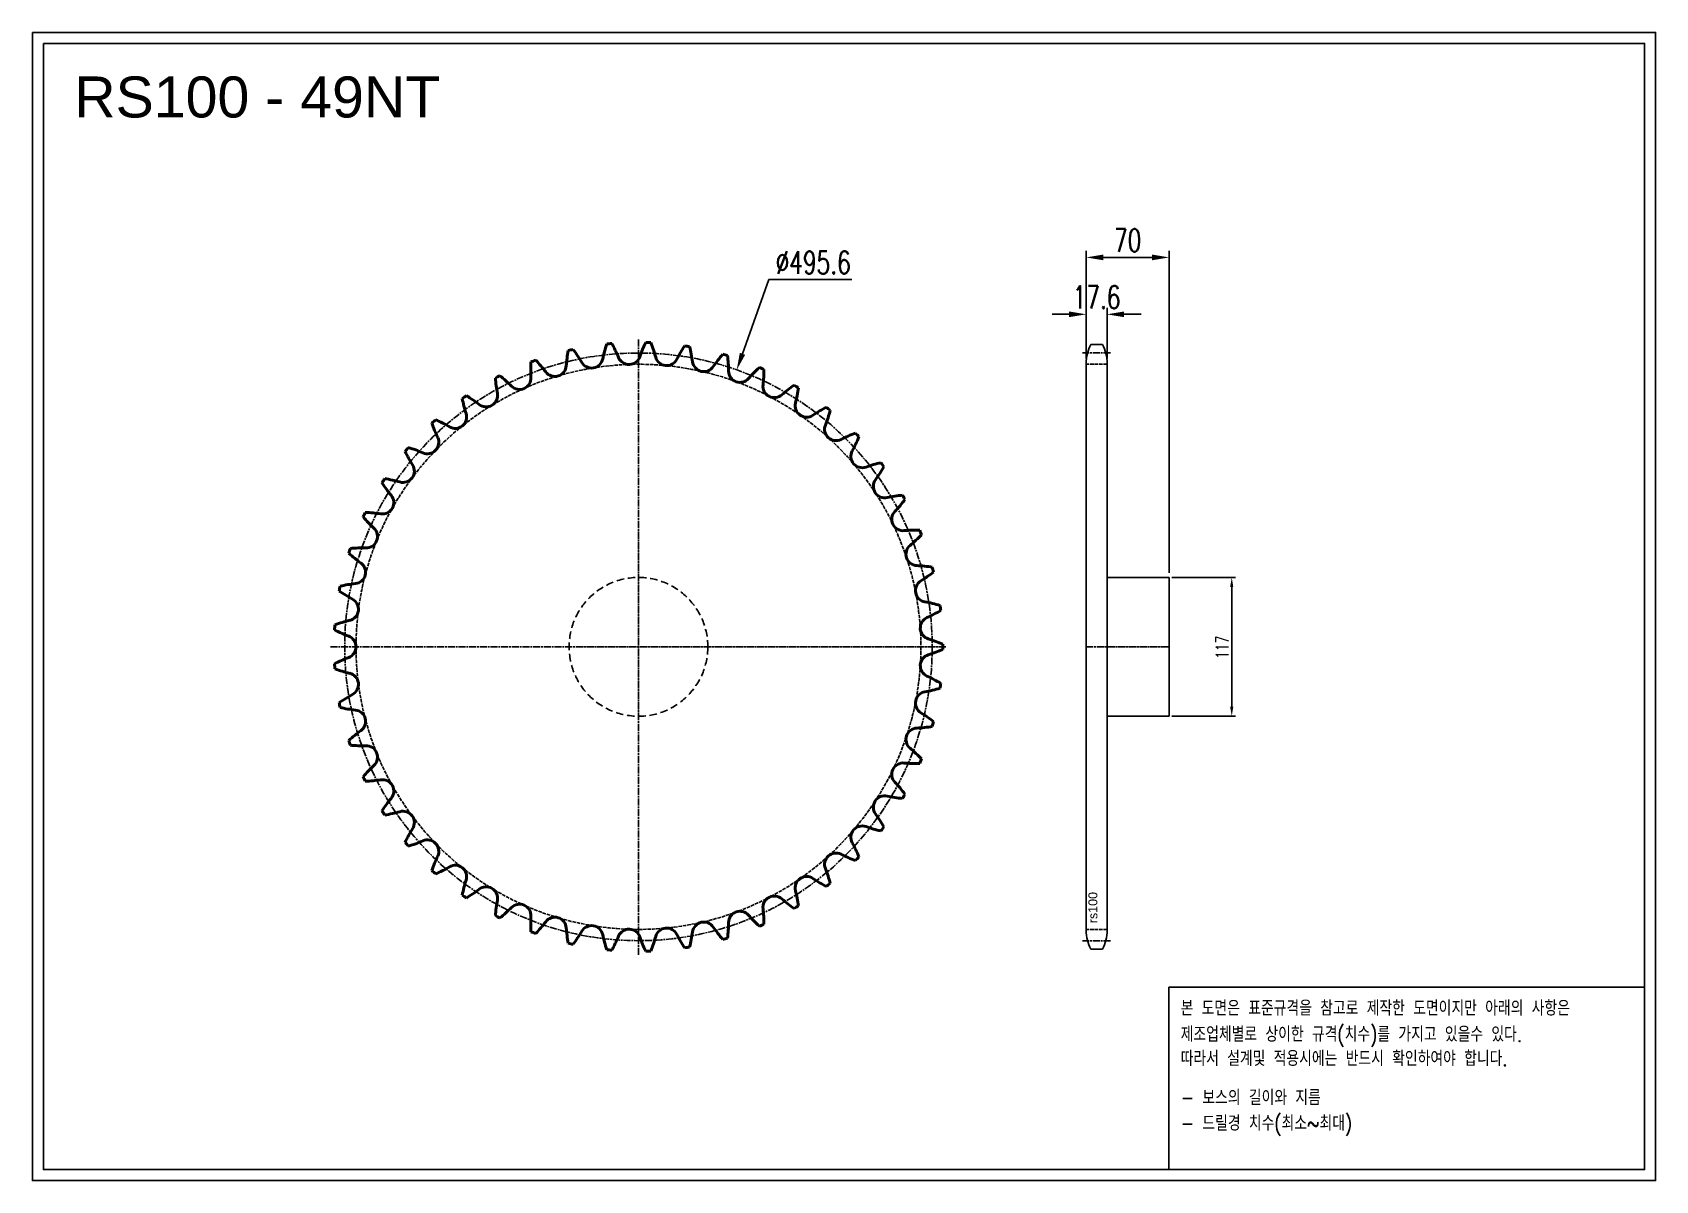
# Model space of a CAD drawing. Header units: millimetres. Extents: x -5448 to -4079, y 18395 to 19363.
import ezdxf

# ---------------------------------------------------------------- set-up
doc = ezdxf.new("R2010")
doc.units = ezdxf.units.MM
for name, pattern in [('AM_ISO02W050', [7.5, 6, -1.5]), ('AM_ISO02W050x2', [3.75, 3, -0.75]), ('AM_ISO08W050', [18, 12, -1.5, 3, -1.5]), ('AM_ISO08W050x2', [9, 6, -0.75, 1.5, -0.75]), ('HIDDEN', [9.525, 6.35, -3.175])]:
    doc.linetypes.add(name, pattern=pattern)
for name, color, linetype, lineweight in [('AM_0N', 7, 'Continuous', 50), ('AM_3N', 6, 'AM_ISO02W050', 25), ('AM_7', 4, 'AM_ISO08W050', 25), ('AM_7N', 4, 'AM_ISO08W050', 25)]:
    doc.layers.add(name, color=color, linetype=linetype, lineweight=lineweight)
doc.layers.add('HL', color=2, linetype='HIDDEN')
doc.layers.add('S-DIM', color=7, linetype='Continuous')
doc.styles.add('HAN', font='ROMANS.shx', dxfattribs={"width": 0.7, "bigfont": 'whgtxt.shx'})
doc.styles.add('HSG', font='SIMPLEX.shx', dxfattribs={"width": 0.7, "bigfont": 'HSG.shx'})
doc.styles.get("Standard").update_dxf_attribs({"font": 'arial.ttf'})
doc.dimstyles.new('APP23', dxfattribs={"dimscale": 4.5, "dimtxt": 2.4, "dimasz": 1.8, "dimexe": 0.7, "dimexo": 0.5, "dimgap": 0.6, "dimtad": 1, "dimtoh": 1, "dimdec": 1, "dimrnd": 0.01, "dimzin": 9, "dimdsep": 46, "dimtxsty": 'HSG', "dimcen": 0, "dimclrd": 1, "dimclre": 1, "dimclrt": 256, "dimazin": 2, "dimtp": 1, "dimtm": 1, "dimtfac": 0.5, "dimtdec": 1, "dimtix": 1, "dimtofl": 0, "dimtmove": 0, "dimatfit": 3, "dimfxl": 0, "dimtvp": 1, "dimtolj": 2, "dimlwd": -1, "dimlwe": -1, "dimarcsym": 0})
doc.dimstyles.new('APP32', dxfattribs={"dimscale": 8, "dimtxt": 2.4, "dimasz": 1.8, "dimexe": 0.7, "dimexo": 0.5, "dimgap": 0.6, "dimtad": 1, "dimtoh": 1, "dimdec": 1, "dimrnd": 0.01, "dimzin": 9, "dimdsep": 46, "dimtxsty": 'HSG', "dimcen": 0, "dimclrd": 1, "dimclre": 1, "dimclrt": 256, "dimazin": 2, "dimtp": 1, "dimtm": 1, "dimtfac": 0.5, "dimtdec": 1, "dimtofl": 0, "dimtmove": 0, "dimatfit": 3, "dimfxl": 0, "dimtvp": 1, "dimtolj": 2, "dimlwd": -1, "dimlwe": -1, "dimarcsym": 0})

# ---------------------------------------------------------------- blocks, each defined once
blk = doc.blocks.new('*D1')
at = {"layer": 'Defpoints', "color": 0, "transparency": 16777216}
for p in [(-4489.2, 18903.7), (-4489.2, 18786.7), (-4436.4, 18786.7)]:
    blk.add_point(p, dxfattribs=at)
at = {"layer": 'S-DIM', "color": 1, "transparency": 16777216}
for p, q in [((-4486.9, 18903.7), (-4433.3, 18903.7)), ((-4436.4, 18895.6), (-4436.4, 18794.8)), ((-4486.9, 18786.7), (-4433.3, 18786.7))]:
    blk.add_line(p, q, dxfattribs=at)
for points in [[(-4437.8, 18895.6), (-4435.1, 18895.6), (-4436.4, 18903.7)], [(-4437.8, 18794.8), (-4435.1, 18794.8), (-4436.4, 18786.7)]]:
    blk.add_solid(points, dxfattribs=at)
at = {"layer": 'S-DIM', "transparency": 16777216, "insert": (-4444.5, 18844.8), "char_height": 10.8, "attachment_point": 5, "rotation": 90, "style": 'HSG'}
blk.add_mtext('\\A2;117', dxfattribs=at)
blk = doc.blocks.new('*D2')
at = {"layer": 'Defpoints', "color": 0, "transparency": 16777216}
for p in [(-4541.6, 19125.6), (-4559.2, 19084.3), (-4541.6, 19084.3)]:
    blk.add_point(p, dxfattribs=at)
at = {"layer": 'S-DIM', "color": 1, "transparency": 16777216}
for p, q in [((-4559.2, 19088.3), (-4559.2, 19131.2)), ((-4541.6, 19088.3), (-4541.6, 19131.2)), ((-4573.6, 19125.6), (-4588, 19125.6)), ((-4527.2, 19125.6), (-4512.8, 19125.6))]:
    blk.add_line(p, q, dxfattribs=at)
for points in [[(-4573.6, 19128), (-4573.6, 19123.2), (-4559.2, 19125.6)], [(-4527.2, 19128), (-4527.2, 19123.2), (-4541.6, 19125.6)]]:
    blk.add_solid(points, dxfattribs=at)
at = {"layer": 'S-DIM', "transparency": 16777216, "insert": (-4550.4, 19140), "char_height": 19.2, "attachment_point": 5, "style": 'HSG'}
blk.add_mtext('\\A2;17.6', dxfattribs=at)
blk = doc.blocks.new('*D3')
at = {"layer": 'Defpoints', "color": 0, "transparency": 16777216}
for p in [(-4489.2, 19173.6), (-4559.2, 19084.3), (-4489.2, 18903.7)]:
    blk.add_point(p, dxfattribs=at)
at = {"layer": 'S-DIM', "color": 1, "transparency": 16777216}
for p, q in [((-4559.2, 19088.3), (-4559.2, 19179.2)), ((-4544.8, 19173.6), (-4503.6, 19173.6)), ((-4489.2, 18907.7), (-4489.2, 19179.2))]:
    blk.add_line(p, q, dxfattribs=at)
for points in [[(-4544.8, 19176), (-4544.8, 19171.2), (-4559.2, 19173.6)], [(-4503.6, 19176), (-4503.6, 19171.2), (-4489.2, 19173.6)]]:
    blk.add_solid(points, dxfattribs=at)
at = {"layer": 'S-DIM', "transparency": 16777216, "insert": (-4524.2, 19188), "char_height": 19.2, "attachment_point": 5, "style": 'HSG'}
blk.add_mtext('\\A2;70', dxfattribs=at)
blk = doc.blocks.new('*D4')
at = {"layer": 'Defpoints', "color": 0, "transparency": 16777216}
for p in [(-4854, 19078.7), (-5019.8, 18611.7)]:
    blk.add_point(p, dxfattribs=at)
at = {"layer": 'S-DIM', "color": 1, "transparency": 16777216}
for p, q in [((-4826.9, 19154.9), (-4849.2, 19092.3)), ((-4756.8, 19154.9), (-4826.9, 19154.9))]:
    blk.add_line(p, q, dxfattribs=at)
blk.add_solid([(-4851.4, 19093.1), (-4846.9, 19091.5), (-4854, 19078.7)], dxfattribs=at)
at = {"layer": 'S-DIM', "transparency": 16777216, "insert": (-4789.5, 19169.3), "char_height": 19.2, "attachment_point": 5, "style": 'HSG'}
blk.add_mtext('\\A2;∅495.6', dxfattribs=at)
blk = doc.blocks.new('notice1')
at = {"color": 4}
blk.add_lwpolyline([(-22142.12, 1735.9), (-22053.8, 1735.9), (-22053.8, 1702.07), (-22142.12, 1702.07)], close=True, dxfattribs=at)
at = {"color": 4, "style": 'HAN', "width": 0.8}
for s, p in [('본 도면은 표준규격을 참고로 제작한 도면이지만 아래의 사항은', (-22139.9, 1730.62)), ('제조업체별로 상이한 규격(치수)를 가지고 있을수 있다.', (-22139.9, 1725.78)), ('따라서 설계및 적용시에는 반드시 확인하여야 합니다.', (-22139.9, 1721.28)), ('- 보스의 길이와 지름', (-22139.9, 1714.03)), ('- 드릴경 치수(최소~최대)', (-22139.9, 1709.27))]:
    blk.add_text(s, height=2.7949, dxfattribs=at).set_placement(p)

msp = doc.modelspace()

# ---------------------------------------------------------------- linework, layer by layer
for p, q in [((-4545.55, 19100.23), (-4555.2, 19100.23)), ((-4559.18, 19084.33), (-4559.18, 18606.1)), ((-4541.58, 19084.33), (-4541.58, 18606.1)), ((-4541.58, 18903.71), (-4489.18, 18903.71)), ((-4489.18, 18903.71), (-4489.18, 18786.71)), ((-4489.18, 18786.71), (-4541.58, 18786.71)), ((-4545.55, 18590.2), (-4555.2, 18590.2))]:
    msp.add_line(p, q)
for points in [[(-5448.08, 19363.27), (-4078.93, 19363.27), (-4078.93, 18395.18), (-5448.08, 18395.18)], [(-5438.86, 19354.05), (-4088.15, 19354.05), (-4088.15, 18404.4), (-5438.86, 18404.4)]]:
    msp.add_lwpolyline(points, close=True)
for centre, start, end in [((-4525.38, 19084.33), 151.93881, 180), ((-4575.38, 19084.33), 0, 28.06119), ((-4525.38, 18606.1), 180, 208.06119), ((-4575.38, 18606.1), 331.93881, 0)]:
    msp.add_arc(centre, 33.8, start, end)
at = {"layer": 'AM_0N'}
for centre, radius, start, end in [((-4852.87, 19064.24), 116.59, 161.82392, 168.26531), ((-4936.88, 18845.21), 256.79, 95.03875, 95.98165), ((-5061.21, 19044.14), 116.59, 22.7551, 29.19648), ((-4825.55, 19051.7), 116.59, 154.47698, 160.91837), ((-4936.88, 18845.21), 256.79, 87.69182, 88.63472), ((-5034.75, 19058.41), 116.59, 15.40816, 21.84955), ((-4936.88, 18845.21), 256.79, 109.73263, 110.67553), ((-5107.6, 19006.1), 116.59, 37.44898, 43.89036), ((-4881.57, 19073.18), 116.59, 169.17086, 175.61224), ((-4936.88, 18845.21), 256.79, 102.38569, 103.32859), ((-5085.63, 19026.61), 116.59, 30.10204, 36.54342), ((-4976.44, 19089.91), 9.62, 210.10204, 348.26531), ((-4944.83, 19092.96), 9.62, 202.7551, 340.91837), ((-4913.08, 19091.94), 9.62, 195.40816, 333.57143), ((-4800.06, 19035.77), 116.59, 147.13005, 153.57143), ((-4936.88, 18845.21), 256.79, 80.34488, 81.28778), ((-5006.68, 19069.17), 116.59, 8.06122, 14.50261), ((-4776.82, 19016.71), 116.59, 139.78311, 146.22449), ((-4936.88, 18845.21), 256.79, 72.99794, 73.94084), ((-4977.47, 19076.26), 116.59, 0.71429, 7.15567), ((-4936.88, 18845.21), 256.79, 117.07957, 118.02247), ((-5126.77, 18982.95), 116.59, 44.79592, 51.2373), ((-5037.22, 19071.87), 9.62, 224.79592, 2.95918), ((-4911.18, 19078.39), 116.59, 176.5178, 182.95918), ((-5007.41, 19082.84), 9.62, 217.44898, 355.61224), ((-4881.73, 19086.87), 9.62, 188.06122, 326.22449), ((-4851.28, 19077.83), 9.62, 180.71429, 318.87755), ((-4756.2, 18994.83), 116.59, 132.43617, 138.87755), ((-4936.88, 18845.21), 256.79, 65.651, 66.5939), ((-4947.59, 19079.55), 116.59, 353.36735, 359.80873), ((-5065.38, 19057.18), 9.62, 232.14286, 10.30612), ((-4941.21, 19079.76), 116.59, 183.86474, 190.30612), ((-4822.23, 19064.98), 9.62, 173.36735, 311.53061), ((-4738.56, 18970.5), 116.59, 125.08923, 131.53061), ((-4936.88, 18845.21), 256.79, 58.30406, 59.24696), ((-4917.54, 19079), 116.59, 346.02041, 352.46179), ((-4936.88, 18845.21), 256.79, 124.42651, 125.36941), ((-4971.16, 19077.28), 116.59, 191.21168, 197.65306), ((-5142.83, 18957.53), 116.59, 52.14286, 58.58424), ((-4795.07, 19048.51), 9.62, 166.02041, 304.18367), ((-4724.16, 18944.11), 116.59, 117.74229, 124.18367), ((-4936.88, 18845.21), 256.79, 50.95712, 51.90002), ((-4936.88, 18845.21), 256.79, 131.77345, 132.71635), ((-5000.56, 19070.99), 116.59, 198.55862, 205), ((-5155.5, 18930.28), 116.59, 59.4898, 65.93118), ((-5091.43, 19039.01), 9.62, 239.4898, 17.65306), ((-4770.24, 19028.71), 9.62, 158.67347, 296.83673), ((-4887.8, 19074.61), 116.59, 338.67347, 345.11485), ((-5114.94, 19017.65), 9.62, 246.83673, 25), ((-4713.26, 18916.09), 116.59, 110.39535, 116.83673), ((-4858.87, 19066.45), 116.59, 331.32653, 337.76791), ((-4936.88, 18845.21), 256.79, 43.61018, 44.55308), ((-4936.88, 18845.21), 256.79, 139.12039, 140.06329), ((-5028.91, 19060.99), 116.59, 205.90556, 212.34694), ((-5164.58, 18901.62), 116.59, 66.83673, 73.27812), ((-4748.14, 19005.89), 9.62, 151.32653, 289.4898), ((-5135.53, 18993.47), 9.62, 254.18367, 32.34694), ((-4706.03, 18886.92), 116.59, 103.04841, 109.4898), ((-4831.22, 19054.66), 116.59, 323.97959, 330.42097), ((-4936.88, 18845.21), 256.79, 36.26324, 37.20614), ((-4936.88, 18845.21), 256.79, 146.46733, 147.41023), ((-5055.74, 19047.46), 116.59, 213.2525, 219.69388), ((-5169.93, 18872.04), 116.59, 74.18367, 80.62506), ((-4729.14, 18980.44), 9.62, 143.97959, 282.14286), ((-5152.86, 18966.85), 9.62, 261.53061, 39.69388), ((-4702.6, 18857.05), 116.59, 95.70147, 102.14286), ((-4805.31, 19039.42), 116.59, 316.63265, 323.07404), ((-4936.88, 18845.21), 256.79, 28.91631, 29.8592), ((-4936.88, 18845.21), 256.79, 153.81426, 154.75716), ((-5080.63, 19030.59), 116.59, 220.59943, 227.04082), ((-5171.44, 18842.02), 116.59, 81.53061, 87.97199), ((-4713.56, 18952.76), 9.62, 136.63265, 274.79592), ((-5166.64, 18938.23), 9.62, 268.87755, 47.04082), ((-4703.01, 18827), 116.59, 88.35454, 94.79592), ((-4781.55, 19021), 116.59, 309.28571, 315.7271), ((-4936.88, 18845.21), 256.79, 21.56937, 22.51227), ((-4936.88, 18845.21), 256.79, 161.1612, 162.1041), ((-5103.16, 19010.69), 116.59, 227.94637, 234.38776), ((-5169.11, 18812.05), 116.59, 88.87755, 95.31893), ((-4701.64, 18923.32), 9.62, 129.28571, 267.44898), ((-5176.65, 18908.09), 9.62, 276.22449, 54.38776), ((-4707.26, 18797.24), 116.59, 81.0076, 87.44898), ((-4760.35, 18999.7), 116.59, 301.93878, 308.38016), ((-4936.88, 18845.21), 256.79, 14.22243, 15.16533), ((-4936.88, 18845.21), 256.79, 168.50814, 169.45104), ((-5162.96, 18782.63), 116.59, 96.22449, 102.66587), ((-4693.58, 18892.6), 9.62, 121.93878, 260.10204), ((-5122.95, 18988.07), 116.59, 235.29331, 241.73469), ((-5182.72, 18876.91), 9.62, 283.57143, 61.73469), ((-4715.28, 18768.27), 116.59, 73.66066, 80.10204), ((-5153.1, 18754.23), 116.59, 103.57143, 110.01281), ((-4689.52, 18861.1), 9.62, 114.59184, 252.7551), ((-4742.04, 18975.85), 116.59, 294.59184, 301.03322), ((-4936.88, 18845.21), 256.79, 6.87549, 7.81839), ((-4936.88, 18845.21), 256.79, 175.85508, 176.79798), ((-5139.69, 18963.1), 116.59, 242.64025, 249.08163), ((-5184.75, 18845.21), 9.62, 290.91837, 69.08163), ((-4726.94, 18740.56), 116.59, 66.31372, 72.7551), ((-4726.94, 18949.87), 116.59, 287.2449, 293.68628), ((-4936.88, 18845.21), 256.79, 359.52855, 0.47145), ((-5139.69, 18727.33), 116.59, 110.91837, 117.35975), ((-4936.88, 18845.21), 256.79, 183.20202, 184.14492), ((-5153.1, 18936.2), 116.59, 249.98719, 256.42857), ((-4689.52, 18829.33), 9.62, 107.2449, 245.40816), ((-5182.72, 18813.52), 9.62, 298.26531, 76.42857), ((-4742.04, 18714.57), 116.59, 58.96678, 65.40816), ((-4936.88, 18845.21), 256.79, 352.18161, 353.12451), ((-5122.95, 18702.36), 116.59, 118.26531, 124.70669), ((-4693.58, 18797.83), 9.62, 99.89796, 238.06122), ((-4715.28, 18922.16), 116.59, 279.89796, 286.33934), ((-4936.88, 18845.21), 256.79, 190.54896, 191.49186), ((-5162.96, 18907.8), 116.59, 257.33413, 263.77551), ((-5176.65, 18782.34), 9.62, 305.61224, 83.77551), ((-4760.35, 18690.73), 116.59, 51.61984, 58.06122), ((-5103.16, 18679.74), 116.59, 125.61224, 132.05363), ((-4701.64, 18767.11), 9.62, 92.55102, 230.71429), ((-4707.26, 18893.19), 116.59, 272.55102, 278.9924), ((-4936.88, 18845.21), 256.79, 344.83467, 345.77757), ((-4936.88, 18845.21), 256.79, 197.8959, 198.8388), ((-5169.11, 18878.38), 116.59, 264.68107, 271.12245), ((-5166.64, 18752.2), 9.62, 312.95918, 91.12245), ((-4781.55, 18669.43), 116.59, 44.2729, 50.71429), ((-5080.63, 18659.83), 116.59, 132.95918, 139.40057), ((-4713.56, 18737.67), 9.62, 85.20408, 223.36735), ((-4703.01, 18863.43), 116.59, 265.20408, 271.64546), ((-4936.88, 18845.21), 256.79, 337.48773, 338.43063), ((-4936.88, 18845.21), 256.79, 205.24284, 206.18574), ((-5171.44, 18848.41), 116.59, 272.02801, 278.46939), ((-5152.86, 18723.58), 9.62, 320.30612, 98.46939), ((-4805.31, 18651.01), 116.59, 36.92596, 43.36735), ((-5055.74, 18642.97), 116.59, 140.30612, 146.7475), ((-4729.14, 18709.99), 9.62, 77.85714, 216.02041), ((-4702.6, 18833.38), 116.59, 257.85714, 264.29853), ((-4936.88, 18845.21), 256.79, 330.1408, 331.08369), ((-4936.88, 18845.21), 256.79, 212.58977, 213.53267), ((-5169.93, 18818.39), 116.59, 279.37494, 285.81633), ((-5135.53, 18696.96), 9.62, 327.65306, 105.81633), ((-4831.22, 18635.77), 116.59, 29.57903, 36.02041), ((-5028.91, 18629.43), 116.59, 147.65306, 154.09444), ((-4748.14, 18684.54), 9.62, 70.5102, 208.67347), ((-4706.03, 18803.51), 116.59, 250.5102, 256.95159), ((-4936.88, 18845.21), 256.79, 322.79386, 323.73676), ((-4936.88, 18845.21), 256.79, 219.93671, 220.87961), ((-5164.58, 18788.81), 116.59, 286.72188, 293.16327), ((-5114.94, 18672.78), 9.62, 335, 113.16327), ((-4858.87, 18623.98), 116.59, 22.23209, 28.67347), ((-5000.56, 18619.44), 116.59, 155, 161.44138), ((-4770.24, 18661.72), 9.62, 63.16327, 201.32653), ((-4713.26, 18774.34), 116.59, 243.16327, 249.60465), ((-4936.88, 18845.21), 256.79, 315.44692, 316.38982), ((-4936.88, 18845.21), 256.79, 227.28365, 228.22655), ((-5155.5, 18760.15), 116.59, 294.06882, 300.5102), ((-5091.43, 18651.42), 9.62, 342.34694, 120.5102), ((-4971.16, 18613.15), 116.59, 162.34694, 168.78832), ((-4795.07, 18641.92), 9.62, 55.81633, 193.97959), ((-4724.16, 18746.32), 116.59, 235.81633, 242.25771), ((-4887.8, 18615.82), 116.59, 14.88515, 21.32653), ((-4936.88, 18845.21), 256.79, 234.63059, 235.57349), ((-5142.83, 18732.9), 116.59, 301.41576, 307.85714), ((-5065.38, 18633.25), 9.62, 349.69388, 127.85714), ((-4822.23, 18625.45), 9.62, 48.46939, 186.63265), ((-4917.54, 18611.43), 116.59, 7.53821, 13.97959), ((-4936.88, 18845.21), 256.79, 308.09998, 309.04288), ((-4941.21, 18610.67), 116.59, 169.69388, 176.13526), ((-5126.77, 18707.48), 116.59, 308.7627, 315.20408), ((-5037.22, 18618.56), 9.62, 357.04082, 135.20408), ((-4851.28, 18612.6), 9.62, 41.12245, 179.28571), ((-4947.59, 18610.88), 116.59, 0.19127, 6.63265), ((-4738.56, 18719.93), 116.59, 228.46939, 234.91077), ((-4936.88, 18845.21), 256.79, 300.75304, 301.69594), ((-4936.88, 18845.21), 256.79, 241.97753, 242.92043), ((-4911.18, 18612.04), 116.59, 177.04082, 183.4822), ((-5107.6, 18684.33), 116.59, 316.10964, 322.55102), ((-5007.41, 18607.59), 9.62, 4.38776, 142.55102), ((-4881.57, 18617.24), 116.59, 184.38776, 190.82914), ((-4976.44, 18600.52), 9.62, 11.73469, 149.89796), ((-4944.83, 18597.47), 9.62, 19.08163, 157.2449), ((-4913.08, 18598.49), 9.62, 26.42857, 164.59184), ((-4881.73, 18603.56), 9.62, 33.77551, 171.93878), ((-4776.82, 18673.72), 116.59, 213.77551, 220.21689), ((-4977.47, 18614.17), 116.59, 352.84433, 359.28571), ((-4756.2, 18695.6), 116.59, 221.12245, 227.56383), ((-4936.88, 18845.21), 256.79, 293.4061, 294.349), ((-4936.88, 18845.21), 256.79, 249.32447, 250.26737), ((-4936.88, 18845.21), 256.79, 256.67141, 257.61431), ((-5085.63, 18663.82), 116.59, 323.45658, 329.89796), ((-4852.87, 18626.19), 116.59, 191.73469, 198.17608), ((-5061.21, 18646.29), 116.59, 330.80352, 337.2449), ((-4825.55, 18638.73), 116.59, 199.08163, 205.52302), ((-5034.75, 18632.02), 116.59, 338.15045, 344.59184), ((-4800.06, 18654.66), 116.59, 206.42857, 212.86995), ((-5006.68, 18621.26), 116.59, 345.49739, 351.93878), ((-4936.88, 18845.21), 256.79, 286.05916, 287.00206), ((-4936.88, 18845.21), 256.79, 264.01835, 264.96125), ((-4936.88, 18845.21), 256.79, 271.36528, 272.30818), ((-4936.88, 18845.21), 256.79, 278.71222, 279.65512)]:
    msp.add_arc(centre, radius, start, end, dxfattribs=at)
at = {"layer": 'AM_3N', "linetype": 'AM_ISO02W050x2'}
for p, q in [((-4541.58, 19083.46), (-4559.18, 19083.46)), ((-4541.58, 18606.96), (-4559.18, 18606.96))]:
    msp.add_line(p, q, dxfattribs=at)
msp.add_circle((-4936.88, 18845.21), 238.25, dxfattribs=at)
at = {"layer": 'AM_7', "linetype": 'AM_ISO08W050x2'}
for p, q in [((-4538.58, 19092.99), (-4562.18, 19092.99)), ((-4559.18, 18845.21), (-4489.18, 18845.21)), ((-4538.58, 18597.44), (-4562.18, 18597.44))]:
    msp.add_line(p, q, dxfattribs=at)
msp.add_circle((-4936.88, 18845.21), 247.78, dxfattribs=at)
at = {"layer": 'AM_7N', "linetype": 'AM_ISO08W050x2'}
for p, q in [((-4936.88, 18585.42), (-4936.88, 19105.01)), ((-5196.67, 18845.21), (-4677.09, 18845.21))]:
    msp.add_line(p, q, dxfattribs=at)
at = {"layer": 'HL'}
msp.add_circle((-4936.88, 18845.21), 58.5, dxfattribs=at)

# ---------------------------------------------------------------- block references
at = {"xscale": 4.545147316469759, "yscale": 4.545147316469759, "zscale": 4.545147316469759}
msp.add_blockref('notice1', (96149.61, 10668.26), dxfattribs=at)

# ---------------------------------------------------------------- texts
msp.add_text('RS100 - 49NT', height=34.5744).set_placement((-5412.82, 19291.58))
at = {"insert": (-4557.35, 18612.09), "char_height": 7.56, "width": 32.5046, "attachment_point": 1, "rotation": 90}
msp.add_mtext('rs100', dxfattribs=at)

# ---------------------------------------------------------------- dimensions: what is measured, and where the dimension line sits
at = {"layer": 'S-DIM'}
dim = msp.add_linear_dim(base=(-4489.18, 19173.64), p1=(-4559.18, 19084.33), p2=(-4489.18, 18903.71), dimstyle='APP32', dxfattribs=at)
dim.commit()
dim.dimension.update_dxf_attribs({"geometry": '*D3', "text_midpoint": (-4524.18, 19188.04)})
dim = msp.add_diameter_dim_2p(p1=(-5019.79, 18611.72), p2=(-4853.98, 19078.71), dimstyle='APP32', dxfattribs=at)
dim.commit()
dim.dimension.update_dxf_attribs({"geometry": '*D4', "text_midpoint": (-4789.48, 19154.9), "dimtype": 131})
dim = msp.add_linear_dim(base=(-4541.58, 19125.64), p1=(-4559.18, 19084.33), p2=(-4541.58, 19084.33), dimstyle='APP32', dxfattribs=at)
dim.commit()
dim.dimension.update_dxf_attribs({"geometry": '*D2', "text_midpoint": (-4550.38, 19125.64), "dimtype": 128})
dim = msp.add_linear_dim(base=(-4436.44, 18786.71), p1=(-4489.18, 18903.71), p2=(-4489.18, 18786.71), angle=90, dimstyle='APP23', dxfattribs=at)
dim.commit()
dim.dimension.update_dxf_attribs({"geometry": '*D1', "text_midpoint": (-4436.44, 18844.81), "dimtype": 128})

doc.saveas('drawing.dxf')
